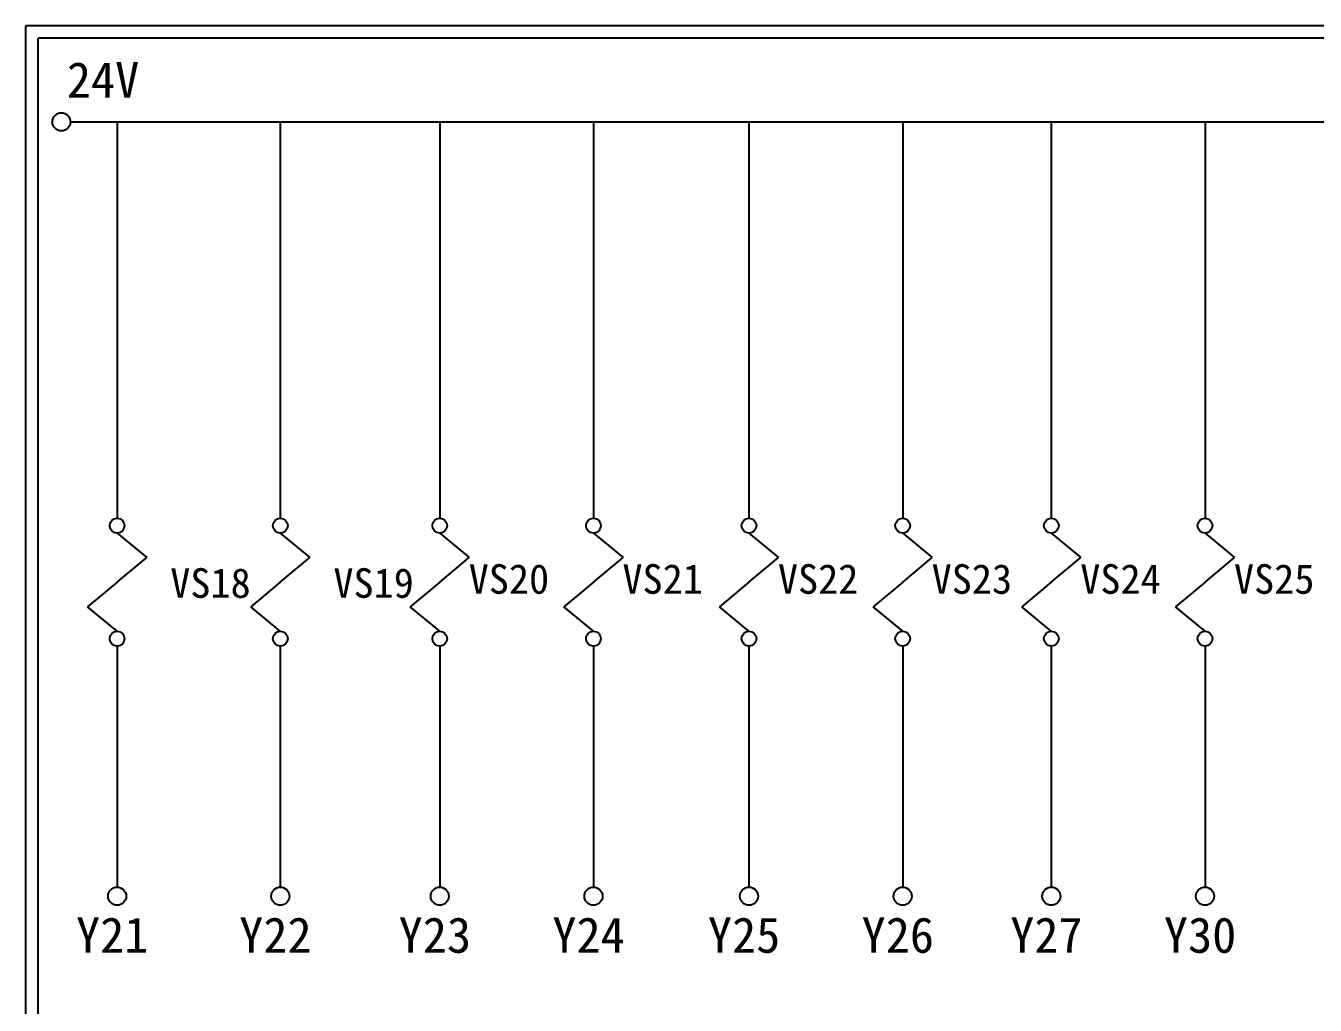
# Model space of a CAD drawing. Extents: x 889 to 1176, y 251 to 455.
# Drawn here: x 889.1 to 1019.9, y 355.8 to 455.2 of the extents above; entities that cross this region are included whole.
import ezdxf

# ---------------------------------------------------------------- set-up
doc = ezdxf.new("R2010")
doc.units = 0
doc.layers.add('圖框層', color=7, linetype='CONTINUOUS')
doc.layers.add('標尺寸層', color=3, linetype='CONTINUOUS')
doc.styles.add('STSL', font='kaiu.ttf')

msp = doc.modelspace()

# ---------------------------------------------------------------- linework, layer by layer
at = {"layer": '圖框層', "color": 7}
for p, q in [((1176.07, 455.16), (889.07, 455.16)), ((889.07, 251.2), (889.07, 455.16)), ((1174.82, 453.91), (890.32, 453.91)), ((890.32, 252.44), (890.32, 453.91))]:
    msp.add_line(p, q, dxfattribs=at)
at = {"layer": '標尺寸層', "color": 7}
for p, q in [((893.61, 445.42), (1171.21, 445.42)), ((898.34, 445.42), (898.34, 405.22)), ((914.9, 445.42), (914.9, 405.22)), ((931.08, 445.42), (931.08, 405.22)), ((946.68, 445.42), (946.68, 405.22)), ((962.46, 445.42), (962.46, 405.22)), ((978.06, 445.42), (978.06, 405.22)), ((993.14, 445.42), (993.14, 405.22)), ((1008.74, 445.42), (1008.74, 405.22)), ((898.34, 403.72), (901.35, 401.23)), ((914.9, 403.72), (917.91, 401.23)), ((931.08, 403.72), (934.08, 401.23)), ((946.68, 403.72), (949.68, 401.23)), ((962.46, 403.72), (965.46, 401.23)), ((978.06, 403.72), (981.06, 401.23)), ((993.14, 403.72), (996.15, 401.23)), ((1008.74, 403.72), (1011.74, 401.23)), ((898.34, 398.74), (901.35, 401.23)), ((914.9, 398.74), (917.91, 401.23)), ((931.08, 398.74), (934.08, 401.23)), ((946.68, 398.74), (949.68, 401.23)), ((962.46, 398.74), (965.46, 401.23)), ((978.06, 398.74), (981.06, 401.23)), ((993.14, 398.74), (996.15, 401.23)), ((1008.74, 398.74), (1011.74, 401.23)), ((898.34, 398.74), (895.34, 396.25)), ((914.9, 398.74), (911.9, 396.25)), ((931.08, 398.74), (928.08, 396.25)), ((946.68, 398.74), (943.67, 396.25)), ((962.46, 398.74), (959.46, 396.25)), ((978.06, 398.74), (975.05, 396.25)), ((993.14, 398.74), (990.14, 396.25)), ((1008.74, 398.74), (1005.74, 396.25)), ((898.34, 393.76), (895.34, 396.25)), ((914.9, 393.76), (911.9, 396.25)), ((931.08, 393.76), (928.08, 396.25)), ((946.68, 393.76), (943.67, 396.25)), ((962.46, 393.76), (959.46, 396.25)), ((978.06, 393.76), (975.05, 396.25)), ((993.14, 393.76), (990.14, 396.25)), ((1008.74, 393.76), (1005.74, 396.25)), ((898.34, 392.26), (898.34, 367.81)), ((914.9, 392.26), (914.9, 367.81)), ((931.08, 392.26), (931.08, 367.81)), ((946.68, 392.26), (946.68, 367.81)), ((962.46, 392.26), (962.46, 367.81)), ((978.06, 392.26), (978.06, 367.81)), ((993.14, 392.26), (993.14, 367.81)), ((1008.74, 392.26), (1008.74, 367.81))]:
    msp.add_line(p, q, dxfattribs=at)
for centre, radius in [((892.69, 445.42), 0.92), ((898.34, 404.47), 0.751), ((914.9, 404.47), 0.751), ((931.08, 404.47), 0.751), ((946.68, 404.47), 0.751), ((962.46, 404.47), 0.751), ((978.06, 404.47), 0.751), ((993.14, 404.47), 0.751), ((1008.74, 404.47), 0.751), ((898.34, 393.01), 0.751), ((914.9, 393.01), 0.751), ((931.08, 393.01), 0.751), ((946.68, 393.01), 0.751), ((962.46, 393.01), 0.751), ((978.06, 393.01), 0.751), ((993.14, 393.01), 0.751), ((1008.74, 393.01), 0.751), ((898.34, 366.89), 0.92), ((914.9, 366.89), 0.92), ((931.08, 366.89), 0.92), ((946.68, 366.89), 0.92), ((962.46, 366.89), 0.92), ((978.06, 366.89), 0.92), ((993.14, 366.89), 0.92), ((1008.74, 366.89), 0.92)]:
    msp.add_circle(centre, radius, dxfattribs=at)

# ---------------------------------------------------------------- texts
at = {"layer": '圖框層', "color": 4, "style": 'STSL'}
for s, height, p in [('24V', 3.6, (893.24, 447.88)), ('VS20 ', 3, (934.02, 397.56)), ('VS21 ', 3, (949.62, 397.56)), ('VS22 ', 3, (965.4, 397.56)), ('VS23 ', 3, (981, 397.56)), ('VS24 ', 3, (996.08, 397.56)), ('VS25 ', 3, (1011.68, 397.56)), ('VS18 ', 3, (903.73, 397.15)), ('VS19 ', 3, (920.29, 397.15)), ('Y21', 3.6, (894.17, 361.15)), ('Y22', 3.6, (910.73, 361.15)), ('Y23', 3.6, (926.91, 361.15)), ('Y24 ', 3.6, (942.51, 361.15)), ('Y25 ', 3.6, (958.29, 361.15)), ('Y26 ', 3.6, (973.89, 361.15)), ('Y27 ', 3.6, (988.97, 361.15)), ('Y30 ', 3.6, (1004.57, 361.15))]:
    msp.add_text(s, height=height, dxfattribs=at).set_placement(p)

doc.saveas('drawing.dxf')
